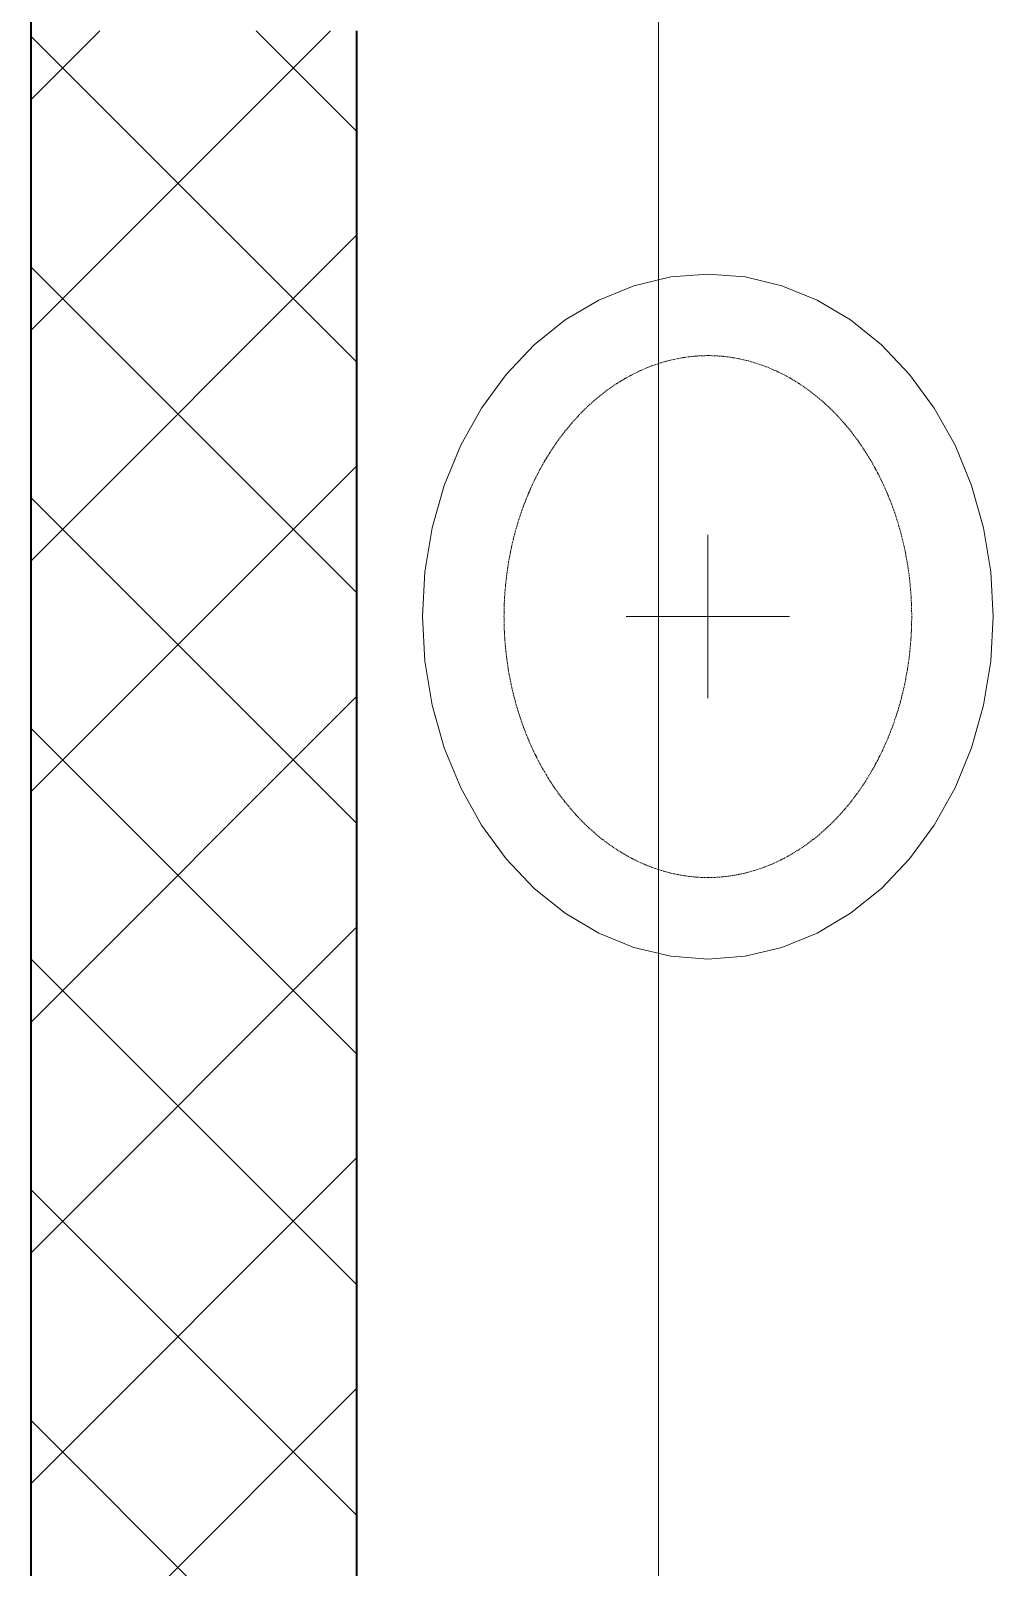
# Model space of a CAD drawing. Extents: x -1132 to 613, y -233 to 616.
# Drawn here: x -789.51 to -777.7, y 364.54 to 383.38 of the extents above; entities that cross this region are included whole.
import ezdxf
from ezdxf.lldxf.tags import DXFTag

# ---------------------------------------------------------------- set-up
doc = ezdxf.new("R2010")
doc.units = 0
doc.layers.get('0').update_dxf_attribs({"lineweight": 13})
doc.layers.add('A-DETL-____-OTLN', color=5, linetype='Continuous', lineweight=9, true_color=0x0000ff)
for name, color, linetype, lineweight in [('A-WALL-____-MCUT', 7, 'Continuous', 35), ('A-WALL-____-PATT', 7, 'Continuous', 35), ('S-GRID-____-OTLN', 7, 'Continuous', 5)]:
    doc.layers.add(name, color=color, linetype=linetype, lineweight=lineweight)
tags = doc.linetypes.add('_Rasterlinie_', pattern=[0.375, 0.2, -0.05, 0.075, -0.05]).pattern_tags.tags
tags[10:11] = [DXFTag(74, 4), DXFTag(75, 0), DXFTag(340, '0'), DXFTag(46, 1.0), DXFTag(50, 0.0), DXFTag(44, 0.0), DXFTag(45, 0.0)]
tags[8:9] = [DXFTag(74, 4), DXFTag(75, 0), DXFTag(340, '0'), DXFTag(46, 1.0), DXFTag(50, 0.0), DXFTag(44, 0.0), DXFTag(45, 0.0)]
tags[6:7] = [DXFTag(74, 4), DXFTag(75, 0), DXFTag(340, '0'), DXFTag(46, 1.0), DXFTag(50, 0.0), DXFTag(44, 0.0), DXFTag(45, 0.0)]
tags[4:5] = [DXFTag(74, 4), DXFTag(75, 0), DXFTag(340, '0'), DXFTag(46, 1.0), DXFTag(50, 0.0), DXFTag(44, 0.0), DXFTag(45, 0.0)]
tags = doc.linetypes.add('Strichliert - Fein', pattern=[0.15, 0.1, -0.05]).pattern_tags.tags
tags[6:7] = [DXFTag(74, 4), DXFTag(75, 0), DXFTag(340, '0'), DXFTag(46, 1.0), DXFTag(50, 0.0), DXFTag(44, 0.0), DXFTag(45, 0.0)]
tags[4:5] = [DXFTag(74, 4), DXFTag(75, 0), DXFTag(340, '0'), DXFTag(46, 1.0), DXFTag(50, 0.0), DXFTag(44, 0.0), DXFTag(45, 0.0)]

# ---------------------------------------------------------------- blocks, each defined once
blk = doc.blocks.new('Referenz-A0UJ2EK7XE', base_point=(-1124.077, -162.872))
at = {"layer": 'A-DETL-____-OTLN', "color": 0, "linetype": 'Strichliert - Fein', "ltscale": 0.13}
for p, q in [((-782.108, 380.251), (-782.541, 380.075)), ((-781.658, 380.359), (-782.108, 380.251)), ((-781.202, 380.395), (-781.658, 380.359)), ((-780.745, 380.359), (-781.202, 380.395)), ((-780.296, 380.251), (-780.745, 380.359)), ((-779.862, 380.075), (-780.296, 380.251)), ((-782.541, 380.075), (-782.952, 379.832)), ((-779.452, 379.832), (-779.862, 380.075)), ((-782.952, 379.832), (-783.332, 379.527)), ((-779.071, 379.527), (-779.452, 379.832)), ((-783.332, 379.527), (-783.677, 379.164)), ((-778.727, 379.164), (-779.071, 379.527)), ((-783.677, 379.164), (-783.978, 378.751)), ((-778.425, 378.751), (-778.727, 379.164)), ((-783.978, 378.751), (-784.233, 378.295)), ((-778.171, 378.295), (-778.425, 378.751)), ((-784.233, 378.295), (-784.435, 377.802)), ((-777.968, 377.802), (-778.171, 378.295)), ((-784.435, 377.802), (-784.582, 377.282)), ((-777.821, 377.282), (-777.968, 377.802)), ((-784.582, 377.282), (-784.672, 376.743)), ((-777.732, 376.743), (-777.821, 377.282)), ((-781.202, 377.195), (-781.202, 375.195)), ((-784.672, 376.743), (-784.702, 376.195)), ((-777.702, 376.195), (-777.732, 376.743)), ((-784.702, 376.195), (-784.672, 375.646)), ((-782.202, 376.195), (-780.202, 376.195)), ((-777.732, 375.646), (-777.702, 376.195)), ((-784.672, 375.646), (-784.582, 375.107)), ((-777.821, 375.107), (-777.732, 375.646)), ((-784.582, 375.107), (-784.435, 374.587)), ((-777.968, 374.587), (-777.821, 375.107)), ((-784.435, 374.587), (-784.233, 374.095)), ((-778.171, 374.095), (-777.968, 374.587)), ((-784.233, 374.095), (-783.978, 373.638)), ((-778.425, 373.638), (-778.171, 374.095)), ((-783.978, 373.638), (-783.677, 373.225)), ((-778.727, 373.225), (-778.425, 373.638)), ((-783.677, 373.225), (-783.332, 372.862)), ((-779.071, 372.862), (-778.727, 373.225)), ((-783.332, 372.862), (-782.952, 372.557)), ((-779.452, 372.557), (-779.071, 372.862)), ((-782.952, 372.557), (-782.541, 372.314)), ((-779.862, 372.314), (-779.452, 372.557)), ((-782.541, 372.314), (-782.108, 372.138)), ((-780.296, 372.138), (-779.862, 372.314)), ((-782.108, 372.138), (-781.658, 372.03)), ((-780.745, 372.03), (-780.296, 372.138)), ((-781.658, 372.03), (-781.202, 371.995)), ((-781.202, 371.995), (-780.745, 372.03))]:
    blk.add_line(p, q, dxfattribs=at)
at = {"layer": 'A-DETL-____-OTLN', "color": 0, "linetype": 'Continuous'}
for p, q in [((-781.88, 379.272), (-781.868, 379.276)), ((-781.862, 379.278), (-781.849, 379.283)), ((-781.843, 379.285), (-781.831, 379.289)), ((-781.825, 379.291), (-781.812, 379.295)), ((-781.806, 379.297), (-781.794, 379.301)), ((-781.788, 379.304), (-781.779, 379.307)), ((-781.779, 379.307), (-781.775, 379.308)), ((-781.769, 379.309), (-781.757, 379.313)), ((-781.75, 379.315), (-781.738, 379.318)), ((-781.732, 379.32), (-781.719, 379.323)), ((-781.713, 379.325), (-781.7, 379.328)), ((-781.694, 379.33), (-781.681, 379.334)), ((-781.675, 379.335), (-781.664, 379.338)), ((-781.664, 379.338), (-781.663, 379.339)), ((-781.656, 379.34), (-781.644, 379.343)), ((-781.637, 379.344), (-781.624, 379.347)), ((-781.618, 379.348), (-781.605, 379.351)), ((-781.599, 379.352), (-781.586, 379.355)), ((-781.58, 379.356), (-781.567, 379.359)), ((-781.561, 379.36), (-781.549, 379.363)), ((-781.549, 379.363), (-781.548, 379.363)), ((-781.542, 379.364), (-781.529, 379.366)), ((-781.522, 379.367), (-781.51, 379.369)), ((-781.503, 379.37), (-781.49, 379.372)), ((-781.484, 379.373), (-781.471, 379.375)), ((-781.465, 379.376), (-781.452, 379.378)), ((-781.445, 379.379), (-781.433, 379.381)), ((-781.433, 379.381), (-781.433, 379.381)), ((-781.426, 379.381), (-781.413, 379.382)), ((-781.407, 379.383), (-781.394, 379.384)), ((-781.387, 379.385), (-781.374, 379.386)), ((-781.368, 379.387), (-781.355, 379.388)), ((-781.348, 379.388), (-781.335, 379.389)), ((-781.329, 379.39), (-781.317, 379.391)), ((-781.317, 379.391), (-781.316, 379.391)), ((-781.309, 379.391), (-781.297, 379.392)), ((-781.29, 379.392), (-781.277, 379.392)), ((-781.271, 379.392), (-781.258, 379.393)), ((-781.251, 379.393), (-781.238, 379.393)), ((-781.232, 379.394), (-781.219, 379.394)), ((-781.212, 379.394), (-781.202, 379.395)), ((-781.202, 379.395), (-781.191, 379.394)), ((-781.185, 379.394), (-781.172, 379.394)), ((-781.165, 379.394), (-781.152, 379.393)), ((-781.146, 379.393), (-781.133, 379.393)), ((-781.126, 379.393), (-781.113, 379.392)), ((-781.107, 379.392), (-781.094, 379.391)), ((-781.087, 379.391), (-781.074, 379.39)), ((-781.068, 379.389), (-781.055, 379.388)), ((-781.048, 379.388), (-781.035, 379.387)), ((-781.029, 379.387), (-781.016, 379.386)), ((-781.016, 379.386), (-781.016, 379.386)), ((-781.01, 379.385), (-780.997, 379.383)), ((-780.99, 379.382), (-780.977, 379.381)), ((-780.971, 379.38), (-780.958, 379.379)), ((-780.952, 379.378), (-780.939, 379.376)), ((-780.932, 379.375), (-780.924, 379.374)), ((-780.924, 379.374), (-780.919, 379.374)), ((-780.913, 379.373), (-780.9, 379.37)), ((-780.894, 379.369), (-780.881, 379.367)), ((-780.874, 379.366), (-780.862, 379.364)), ((-780.855, 379.363), (-780.842, 379.36)), ((-780.836, 379.359), (-780.832, 379.359)), ((-780.832, 379.359), (-780.823, 379.357)), ((-780.817, 379.355), (-780.804, 379.353)), ((-780.798, 379.351), (-780.785, 379.348)), ((-780.779, 379.347), (-780.766, 379.344)), ((-780.76, 379.343), (-780.747, 379.34)), ((-780.741, 379.339), (-780.74, 379.338)), ((-780.74, 379.338), (-780.728, 379.335)), ((-780.722, 379.334), (-780.709, 379.33)), ((-780.703, 379.329), (-780.691, 379.325)), ((-780.684, 379.323), (-780.672, 379.32)), ((-780.665, 379.318), (-780.653, 379.315)), ((-780.647, 379.313), (-780.634, 379.309)), ((-780.628, 379.307), (-780.616, 379.303)), ((-780.609, 379.301), (-780.597, 379.297)), ((-780.591, 379.295), (-780.579, 379.291)), ((-780.572, 379.289), (-780.56, 379.285)), ((-780.554, 379.283), (-780.542, 379.279)), ((-780.536, 379.276), (-780.523, 379.272)), ((-782.265, 379.085), (-782.254, 379.092)), ((-782.249, 379.095), (-782.238, 379.102)), ((-782.232, 379.106), (-782.229, 379.107)), ((-782.229, 379.107), (-782.221, 379.112)), ((-782.215, 379.115), (-782.204, 379.121)), ((-782.198, 379.124), (-782.187, 379.131)), ((-782.181, 379.134), (-782.169, 379.14)), ((-782.164, 379.143), (-782.152, 379.149)), ((-782.147, 379.152), (-782.135, 379.159)), ((-782.13, 379.162), (-782.118, 379.168)), ((-782.118, 379.168), (-782.118, 379.168)), ((-782.112, 379.171), (-782.101, 379.176)), ((-782.095, 379.179), (-782.083, 379.185)), ((-782.077, 379.188), (-782.065, 379.193)), ((-782.059, 379.196), (-782.048, 379.202)), ((-782.042, 379.204), (-782.03, 379.21)), ((-782.024, 379.213), (-782.013, 379.218)), ((-782.007, 379.221), (-782.006, 379.221)), ((-782.006, 379.221), (-781.995, 379.226)), ((-781.989, 379.229), (-781.977, 379.233)), ((-781.971, 379.236), (-781.959, 379.241)), ((-781.953, 379.243), (-781.94, 379.248)), ((-781.934, 379.251), (-781.922, 379.256)), ((-781.916, 379.258), (-781.904, 379.263)), ((-781.898, 379.265), (-781.893, 379.268)), ((-781.893, 379.268), (-781.886, 379.27)), ((-780.517, 379.27), (-780.505, 379.265)), ((-780.499, 379.263), (-780.487, 379.258)), ((-780.481, 379.256), (-780.469, 379.251)), ((-780.463, 379.249), (-780.451, 379.244)), ((-780.445, 379.241), (-780.433, 379.236)), ((-780.427, 379.234), (-780.415, 379.229)), ((-780.409, 379.226), (-780.397, 379.221)), ((-780.391, 379.218), (-780.379, 379.213)), ((-780.373, 379.211), (-780.361, 379.205)), ((-780.355, 379.202), (-780.344, 379.196)), ((-780.338, 379.194), (-780.326, 379.188)), ((-780.32, 379.185), (-780.309, 379.179)), ((-780.303, 379.177), (-780.291, 379.171)), ((-780.285, 379.168), (-780.285, 379.168)), ((-780.285, 379.168), (-780.274, 379.162)), ((-780.268, 379.159), (-780.257, 379.153)), ((-780.251, 379.15), (-780.239, 379.143)), ((-780.234, 379.14), (-780.222, 379.134)), ((-780.217, 379.131), (-780.205, 379.125)), ((-780.199, 379.122), (-780.196, 379.12)), ((-780.196, 379.12), (-780.188, 379.115)), ((-780.183, 379.112), (-780.171, 379.105)), ((-780.166, 379.102), (-780.155, 379.095)), ((-780.149, 379.092), (-780.138, 379.085)), ((-782.536, 378.894), (-782.525, 378.902)), ((-782.52, 378.906), (-782.51, 378.914)), ((-782.505, 378.918), (-782.495, 378.926)), ((-782.49, 378.93), (-782.479, 378.938)), ((-782.474, 378.942), (-782.464, 378.95)), ((-782.459, 378.954), (-782.449, 378.962)), ((-782.444, 378.966), (-782.433, 378.973)), ((-782.428, 378.977), (-782.417, 378.984)), ((-782.412, 378.988), (-782.401, 378.996)), ((-782.396, 378.999), (-782.385, 379.007)), ((-782.38, 379.011), (-782.369, 379.018)), ((-782.364, 379.022), (-782.353, 379.029)), ((-782.348, 379.033), (-782.339, 379.039)), ((-782.339, 379.039), (-782.337, 379.04)), ((-782.331, 379.044), (-782.32, 379.051)), ((-782.315, 379.054), (-782.304, 379.061)), ((-782.298, 379.064), (-782.287, 379.071)), ((-782.282, 379.075), (-782.271, 379.081)), ((-780.132, 379.082), (-780.121, 379.075)), ((-780.116, 379.072), (-780.108, 379.067)), ((-780.108, 379.067), (-780.105, 379.065)), ((-780.099, 379.061), (-780.088, 379.054)), ((-780.083, 379.051), (-780.072, 379.043)), ((-780.067, 379.04), (-780.056, 379.033)), ((-780.05, 379.029), (-780.04, 379.022)), ((-780.034, 379.018), (-780.023, 379.011)), ((-780.018, 379.007), (-780.007, 379)), ((-780.002, 378.996), (-779.992, 378.988)), ((-779.986, 378.985), (-779.976, 378.977)), ((-779.971, 378.973), (-779.96, 378.965)), ((-779.955, 378.962), (-779.944, 378.954)), ((-779.939, 378.95), (-779.936, 378.948)), ((-779.936, 378.948), (-779.929, 378.942)), ((-779.924, 378.938), (-779.913, 378.93)), ((-779.908, 378.926), (-779.898, 378.918)), ((-779.893, 378.914), (-779.883, 378.906)), ((-779.878, 378.902), (-779.868, 378.894)), ((-782.738, 378.71), (-782.729, 378.72)), ((-782.724, 378.724), (-782.715, 378.733)), ((-782.71, 378.738), (-782.701, 378.747)), ((-782.696, 378.751), (-782.687, 378.76)), ((-782.682, 378.765), (-782.673, 378.774)), ((-782.668, 378.778), (-782.659, 378.787)), ((-782.654, 378.792), (-782.644, 378.8)), ((-782.639, 378.805), (-782.629, 378.813)), ((-782.624, 378.818), (-782.615, 378.826)), ((-782.61, 378.83), (-782.6, 378.839)), ((-782.595, 378.843), (-782.585, 378.852)), ((-782.58, 378.856), (-782.571, 378.865)), ((-782.566, 378.869), (-782.556, 378.877)), ((-782.551, 378.882), (-782.541, 378.89)), ((-779.863, 378.89), (-779.852, 378.882)), ((-779.847, 378.877), (-779.838, 378.869)), ((-779.833, 378.865), (-779.823, 378.856)), ((-779.818, 378.852), (-779.808, 378.843)), ((-779.803, 378.839), (-779.793, 378.831)), ((-779.788, 378.826), (-779.779, 378.818)), ((-779.774, 378.814), (-779.769, 378.809)), ((-779.769, 378.809), (-779.764, 378.805)), ((-779.759, 378.801), (-779.75, 378.792)), ((-779.745, 378.787), (-779.736, 378.778)), ((-779.731, 378.774), (-779.721, 378.765)), ((-779.717, 378.761), (-779.707, 378.752)), ((-779.702, 378.747), (-779.693, 378.738)), ((-779.688, 378.734), (-779.688, 378.734)), ((-779.688, 378.734), (-779.679, 378.725)), ((-779.675, 378.72), (-779.665, 378.711)), ((-782.908, 378.523), (-782.9, 378.533)), ((-782.896, 378.538), (-782.887, 378.548)), ((-782.883, 378.553), (-782.875, 378.563)), ((-782.87, 378.568), (-782.862, 378.578)), ((-782.858, 378.583), (-782.852, 378.59)), ((-782.852, 378.59), (-782.849, 378.592)), ((-782.845, 378.597), (-782.836, 378.607)), ((-782.832, 378.611), (-782.823, 378.621)), ((-782.818, 378.626), (-782.81, 378.635)), ((-782.805, 378.64), (-782.796, 378.649)), ((-782.792, 378.654), (-782.783, 378.664)), ((-782.779, 378.668), (-782.77, 378.678)), ((-782.765, 378.683), (-782.756, 378.692)), ((-782.752, 378.697), (-782.742, 378.706)), ((-779.661, 378.706), (-779.652, 378.697)), ((-779.647, 378.692), (-779.638, 378.683)), ((-779.634, 378.678), (-779.624, 378.669)), ((-779.62, 378.664), (-779.611, 378.655)), ((-779.606, 378.65), (-779.598, 378.64)), ((-779.593, 378.636), (-779.585, 378.626)), ((-779.58, 378.621), (-779.572, 378.612)), ((-779.567, 378.607), (-779.559, 378.597)), ((-779.554, 378.592), (-779.545, 378.583)), ((-779.541, 378.578), (-779.532, 378.568)), ((-779.532, 378.568), (-779.532, 378.568)), ((-779.528, 378.563), (-779.52, 378.553)), ((-779.516, 378.548), (-779.507, 378.538)), ((-779.503, 378.533), (-779.495, 378.523)), ((-783.062, 378.322), (-783.055, 378.332)), ((-783.051, 378.338), (-783.044, 378.348)), ((-783.04, 378.354), (-783.034, 378.362)), ((-783.034, 378.362), (-783.032, 378.364)), ((-783.029, 378.369), (-783.021, 378.38)), ((-783.017, 378.385), (-783.009, 378.395)), ((-783.005, 378.401), (-782.997, 378.411)), ((-782.993, 378.416), (-782.985, 378.426)), ((-782.981, 378.432), (-782.973, 378.442)), ((-782.969, 378.447), (-782.962, 378.457)), ((-782.958, 378.463), (-782.95, 378.473)), ((-782.946, 378.478), (-782.945, 378.479)), ((-782.945, 378.479), (-782.937, 378.488)), ((-782.933, 378.493), (-782.925, 378.503)), ((-782.921, 378.508), (-782.912, 378.518)), ((-779.491, 378.518), (-779.482, 378.508)), ((-779.478, 378.503), (-779.47, 378.493)), ((-779.466, 378.488), (-779.458, 378.479)), ((-779.458, 378.479), (-779.458, 378.478)), ((-779.454, 378.473), (-779.446, 378.463)), ((-779.442, 378.458), (-779.434, 378.447)), ((-779.43, 378.442), (-779.422, 378.432)), ((-779.418, 378.427), (-779.41, 378.416)), ((-779.406, 378.411), (-779.398, 378.401)), ((-779.394, 378.396), (-779.386, 378.386)), ((-779.386, 378.386), (-779.386, 378.385)), ((-779.382, 378.38), (-779.375, 378.37)), ((-779.371, 378.364), (-779.364, 378.354)), ((-779.36, 378.348), (-779.352, 378.338)), ((-779.349, 378.332), (-779.341, 378.322)), ((-783.179, 378.142), (-783.172, 378.153)), ((-783.169, 378.158), (-783.162, 378.169)), ((-783.158, 378.175), (-783.152, 378.186)), ((-783.148, 378.192), (-783.141, 378.203)), ((-783.138, 378.208), (-783.131, 378.219)), ((-783.128, 378.225), (-783.121, 378.236)), ((-783.117, 378.241), (-783.11, 378.252)), ((-783.106, 378.257), (-783.099, 378.268)), ((-783.095, 378.273), (-783.088, 378.284)), ((-783.084, 378.289), (-783.077, 378.3)), ((-783.073, 378.305), (-783.066, 378.316)), ((-779.337, 378.316), (-779.33, 378.306)), ((-779.326, 378.301), (-779.319, 378.29)), ((-779.315, 378.285), (-779.308, 378.274)), ((-779.304, 378.268), (-779.297, 378.257)), ((-779.294, 378.252), (-779.287, 378.241)), ((-779.283, 378.236), (-779.276, 378.225)), ((-779.272, 378.219), (-779.265, 378.208)), ((-779.262, 378.203), (-779.255, 378.192)), ((-779.251, 378.187), (-779.244, 378.175)), ((-779.241, 378.17), (-779.234, 378.159)), ((-779.231, 378.153), (-779.224, 378.142)), ((-783.284, 377.955), (-783.278, 377.967)), ((-783.275, 377.973), (-783.269, 377.984)), ((-783.275, 377.972), (-783.275, 377.973)), ((-783.266, 377.989), (-783.26, 378.001)), ((-783.256, 378.006), (-783.25, 378.018)), ((-783.247, 378.023), (-783.241, 378.035)), ((-783.237, 378.041), (-783.231, 378.052)), ((-783.228, 378.058), (-783.222, 378.069)), ((-783.219, 378.075), (-783.212, 378.086)), ((-783.209, 378.092), (-783.203, 378.103)), ((-783.2, 378.109), (-783.193, 378.12)), ((-783.189, 378.125), (-783.182, 378.136)), ((-779.221, 378.136), (-779.214, 378.125)), ((-779.211, 378.12), (-779.204, 378.109)), ((-779.201, 378.103), (-779.194, 378.092)), ((-779.191, 378.086), (-779.188, 378.082)), ((-779.188, 378.082), (-779.184, 378.075)), ((-779.181, 378.069), (-779.175, 378.058)), ((-779.172, 378.052), (-779.165, 378.041)), ((-779.162, 378.035), (-779.156, 378.024)), ((-779.153, 378.018), (-779.147, 378.007)), ((-779.144, 378.001), (-779.137, 377.99)), ((-779.134, 377.984), (-779.128, 377.973)), ((-779.128, 377.973), (-779.128, 377.973)), ((-779.125, 377.967), (-779.119, 377.955)), ((-783.376, 377.761), (-783.371, 377.773)), ((-783.369, 377.779), (-783.363, 377.791)), ((-783.361, 377.797), (-783.355, 377.809)), ((-783.353, 377.815), (-783.348, 377.827)), ((-783.345, 377.833), (-783.339, 377.844)), ((-783.336, 377.85), (-783.33, 377.862)), ((-783.328, 377.868), (-783.322, 377.879)), ((-783.319, 377.885), (-783.313, 377.897)), ((-783.31, 377.903), (-783.304, 377.914)), ((-783.301, 377.92), (-783.296, 377.932)), ((-783.293, 377.937), (-783.287, 377.949)), ((-779.116, 377.949), (-779.11, 377.938)), ((-779.107, 377.932), (-779.102, 377.92)), ((-779.099, 377.914), (-779.093, 377.903)), ((-779.09, 377.897), (-779.084, 377.885)), ((-779.081, 377.88), (-779.075, 377.868)), ((-779.072, 377.862), (-779.072, 377.861)), ((-779.072, 377.861), (-779.067, 377.85)), ((-779.064, 377.845), (-779.059, 377.833)), ((-779.056, 377.827), (-779.051, 377.815)), ((-779.048, 377.809), (-779.042, 377.797)), ((-779.04, 377.791), (-779.034, 377.78)), ((-779.032, 377.774), (-779.026, 377.762)), ((-783.451, 377.581), (-783.446, 377.593)), ((-783.444, 377.599), (-783.439, 377.611)), ((-783.437, 377.617), (-783.432, 377.63)), ((-783.43, 377.636), (-783.425, 377.648)), ((-783.422, 377.654), (-783.418, 377.666)), ((-783.415, 377.672), (-783.411, 377.684)), ((-783.408, 377.69), (-783.403, 377.702)), ((-783.4, 377.708), (-783.395, 377.72)), ((-783.392, 377.726), (-783.387, 377.738)), ((-783.384, 377.744), (-783.379, 377.755)), ((-779.024, 377.756), (-779.019, 377.746)), ((-779.019, 377.746), (-779.018, 377.744)), ((-779.016, 377.738), (-779.011, 377.726)), ((-779.008, 377.72), (-779.003, 377.708)), ((-779.001, 377.702), (-778.996, 377.69)), ((-778.993, 377.684), (-778.988, 377.672)), ((-778.986, 377.666), (-778.981, 377.654)), ((-778.978, 377.648), (-778.973, 377.636)), ((-778.971, 377.63), (-778.97, 377.627)), ((-778.97, 377.627), (-778.966, 377.618)), ((-778.964, 377.612), (-778.959, 377.6)), ((-778.957, 377.594), (-778.952, 377.581)), ((-783.521, 377.383), (-783.518, 377.391)), ((-783.516, 377.397), (-783.511, 377.41)), ((-783.509, 377.416), (-783.505, 377.428)), ((-783.503, 377.434), (-783.499, 377.447)), ((-783.497, 377.453), (-783.493, 377.465)), ((-783.491, 377.471), (-783.486, 377.483)), ((-783.484, 377.49), (-783.48, 377.502)), ((-783.478, 377.508), (-783.474, 377.52)), ((-783.472, 377.527), (-783.468, 377.537)), ((-783.468, 377.537), (-783.467, 377.539)), ((-783.465, 377.545), (-783.46, 377.557)), ((-783.458, 377.563), (-783.453, 377.575)), ((-778.95, 377.575), (-778.945, 377.563)), ((-778.943, 377.557), (-778.939, 377.545)), ((-778.936, 377.539), (-778.932, 377.527)), ((-778.929, 377.521), (-778.925, 377.508)), ((-778.923, 377.502), (-778.919, 377.49)), ((-778.917, 377.484), (-778.912, 377.471)), ((-778.91, 377.465), (-778.906, 377.453)), ((-778.904, 377.447), (-778.9, 377.434)), ((-778.898, 377.428), (-778.894, 377.416)), ((-778.892, 377.41), (-778.888, 377.397)), ((-778.886, 377.391), (-778.883, 377.383)), ((-783.575, 377.191), (-783.572, 377.204)), ((-783.57, 377.21), (-783.567, 377.223)), ((-783.565, 377.229), (-783.562, 377.242)), ((-783.56, 377.248), (-783.558, 377.257)), ((-783.558, 377.257), (-783.557, 377.26)), ((-783.555, 377.267), (-783.551, 377.279)), ((-783.55, 377.285), (-783.546, 377.298)), ((-783.544, 377.304), (-783.54, 377.316)), ((-783.538, 377.323), (-783.535, 377.335)), ((-783.533, 377.341), (-783.529, 377.354)), ((-783.527, 377.36), (-783.524, 377.373)), ((-783.522, 377.379), (-783.521, 377.383)), ((-778.883, 377.383), (-778.882, 377.379)), ((-778.88, 377.373), (-778.876, 377.36)), ((-778.874, 377.354), (-778.87, 377.342)), ((-778.869, 377.335), (-778.865, 377.323)), ((-778.863, 377.317), (-778.859, 377.304)), ((-778.857, 377.298), (-778.854, 377.285)), ((-778.852, 377.279), (-778.848, 377.267)), ((-778.846, 377.261), (-778.845, 377.256)), ((-778.845, 377.256), (-778.843, 377.248)), ((-778.841, 377.242), (-778.838, 377.229)), ((-778.836, 377.223), (-778.833, 377.21)), ((-778.832, 377.204), (-778.828, 377.191)), ((-783.62, 377.001), (-783.617, 377.014)), ((-783.615, 377.02), (-783.613, 377.033)), ((-783.611, 377.039), (-783.608, 377.052)), ((-783.607, 377.059), (-783.604, 377.071)), ((-783.603, 377.078), (-783.6, 377.09)), ((-783.598, 377.097), (-783.596, 377.109)), ((-783.594, 377.116), (-783.591, 377.128)), ((-783.59, 377.135), (-783.586, 377.147)), ((-783.585, 377.153), (-783.582, 377.166)), ((-783.58, 377.172), (-783.577, 377.185)), ((-778.827, 377.185), (-778.823, 377.172)), ((-778.822, 377.166), (-778.819, 377.154)), ((-778.817, 377.147), (-778.814, 377.135)), ((-778.812, 377.128), (-778.812, 377.128)), ((-778.812, 377.128), (-778.809, 377.116)), ((-778.808, 377.109), (-778.805, 377.097)), ((-778.803, 377.09), (-778.801, 377.078)), ((-778.799, 377.071), (-778.796, 377.059)), ((-778.795, 377.052), (-778.792, 377.04)), ((-778.791, 377.033), (-778.788, 377.021)), ((-778.786, 377.014), (-778.784, 377.002)), ((-783.651, 376.829), (-783.649, 376.842)), ((-783.648, 376.848), (-783.646, 376.861)), ((-783.645, 376.867), (-783.643, 376.88)), ((-783.641, 376.886), (-783.639, 376.899)), ((-783.638, 376.906), (-783.635, 376.918)), ((-783.634, 376.925), (-783.632, 376.938)), ((-783.631, 376.944), (-783.628, 376.957)), ((-783.627, 376.963), (-783.625, 376.976)), ((-783.623, 376.982), (-783.621, 376.995)), ((-778.782, 376.995), (-778.78, 376.982)), ((-778.779, 376.976), (-778.776, 376.963)), ((-778.775, 376.957), (-778.773, 376.944)), ((-778.772, 376.938), (-778.769, 376.925)), ((-778.768, 376.919), (-778.766, 376.906)), ((-778.764, 376.899), (-778.762, 376.887)), ((-778.761, 376.88), (-778.758, 376.867)), ((-778.757, 376.861), (-778.755, 376.848)), ((-778.754, 376.842), (-778.752, 376.829)), ((-783.677, 376.636), (-783.675, 376.648)), ((-783.675, 376.655), (-783.673, 376.668)), ((-783.672, 376.674), (-783.671, 376.687)), ((-783.67, 376.694), (-783.669, 376.707)), ((-783.668, 376.713), (-783.666, 376.726)), ((-783.666, 376.732), (-783.665, 376.734)), ((-783.665, 376.734), (-783.664, 376.745)), ((-783.663, 376.752), (-783.661, 376.764)), ((-783.66, 376.771), (-783.658, 376.784)), ((-783.657, 376.79), (-783.655, 376.803)), ((-783.654, 376.809), (-783.652, 376.822)), ((-778.751, 376.822), (-778.749, 376.81)), ((-778.749, 376.803), (-778.747, 376.79)), ((-778.746, 376.784), (-778.744, 376.771)), ((-778.743, 376.765), (-778.741, 376.752)), ((-778.74, 376.745), (-778.738, 376.734)), ((-778.738, 376.734), (-778.738, 376.733)), ((-778.737, 376.726), (-778.735, 376.713)), ((-778.735, 376.707), (-778.733, 376.694)), ((-778.732, 376.687), (-778.731, 376.674)), ((-778.73, 376.668), (-778.729, 376.655)), ((-778.728, 376.649), (-778.726, 376.636)), ((-783.694, 376.441), (-783.693, 376.454)), ((-783.693, 376.465), (-783.692, 376.474)), ((-783.693, 376.461), (-783.693, 376.465)), ((-783.691, 376.48), (-783.69, 376.493)), ((-783.69, 376.5), (-783.689, 376.513)), ((-783.688, 376.519), (-783.687, 376.532)), ((-783.686, 376.539), (-783.685, 376.551)), ((-783.685, 376.558), (-783.684, 376.571)), ((-783.683, 376.577), (-783.682, 376.59)), ((-783.681, 376.6), (-783.68, 376.61)), ((-783.681, 376.597), (-783.681, 376.6)), ((-783.679, 376.616), (-783.678, 376.629)), ((-778.726, 376.629), (-778.724, 376.616)), ((-778.723, 376.61), (-778.722, 376.6)), ((-778.722, 376.6), (-778.722, 376.597)), ((-778.721, 376.59), (-778.72, 376.578)), ((-778.72, 376.571), (-778.719, 376.558)), ((-778.718, 376.552), (-778.717, 376.539)), ((-778.716, 376.532), (-778.715, 376.519)), ((-778.715, 376.513), (-778.714, 376.5)), ((-778.713, 376.493), (-778.712, 376.48)), ((-778.711, 376.474), (-778.711, 376.465)), ((-778.711, 376.465), (-778.711, 376.461)), ((-778.71, 376.454), (-778.71, 376.441)), ((-783.701, 376.246), (-783.701, 376.259)), ((-783.7, 376.305), (-783.7, 376.318)), ((-783.7, 376.285), (-783.7, 376.298)), ((-783.7, 376.266), (-783.7, 376.279)), ((-783.699, 376.344), (-783.698, 376.357)), ((-783.699, 376.33), (-783.699, 376.337)), ((-783.699, 376.324), (-783.699, 376.33)), ((-783.698, 376.363), (-783.697, 376.376)), ((-783.697, 376.383), (-783.696, 376.396)), ((-783.696, 376.402), (-783.695, 376.415)), ((-783.695, 376.422), (-783.694, 376.435)), ((-778.709, 376.435), (-778.709, 376.422)), ((-778.708, 376.415), (-778.708, 376.402)), ((-778.707, 376.396), (-778.707, 376.383)), ((-778.706, 376.377), (-778.706, 376.364)), ((-778.705, 376.357), (-778.705, 376.344)), ((-778.704, 376.338), (-778.704, 376.33)), ((-778.704, 376.33), (-778.704, 376.325)), ((-778.704, 376.318), (-778.704, 376.305)), ((-778.703, 376.299), (-778.703, 376.286)), ((-778.703, 376.279), (-778.703, 376.266)), ((-778.703, 376.26), (-778.703, 376.247)), ((-783.702, 376.195), (-783.701, 376.201)), ((-783.701, 376.188), (-783.702, 376.195)), ((-783.701, 376.227), (-783.701, 376.24)), ((-783.701, 376.207), (-783.701, 376.22)), ((-783.701, 376.168), (-783.701, 376.181)), ((-783.701, 376.149), (-783.701, 376.162)), ((-783.701, 376.129), (-783.701, 376.142)), ((-783.7, 376.11), (-783.7, 376.123)), ((-783.7, 376.09), (-783.7, 376.103)), ((-783.7, 376.071), (-783.7, 376.084)), ((-778.704, 376.084), (-778.704, 376.071)), ((-778.703, 376.143), (-778.703, 376.13)), ((-778.703, 376.123), (-778.703, 376.11)), ((-778.703, 376.104), (-778.703, 376.091)), ((-778.702, 376.24), (-778.702, 376.227)), ((-778.702, 376.221), (-778.702, 376.208)), ((-778.702, 376.201), (-778.702, 376.195)), ((-778.702, 376.195), (-778.702, 376.188)), ((-778.702, 376.182), (-778.702, 376.169)), ((-778.702, 376.162), (-778.702, 376.149)), ((-783.699, 376.059), (-783.699, 376.064)), ((-783.699, 376.051), (-783.699, 376.059)), ((-783.698, 376.032), (-783.699, 376.045)), ((-783.697, 376.013), (-783.698, 376.026)), ((-783.696, 375.993), (-783.697, 376.006)), ((-783.695, 375.974), (-783.696, 375.987)), ((-783.694, 375.954), (-783.695, 375.967)), ((-783.693, 375.935), (-783.694, 375.948)), ((-783.693, 375.924), (-783.693, 375.928)), ((-783.692, 375.915), (-783.693, 375.924)), ((-783.69, 375.896), (-783.691, 375.909)), ((-783.689, 375.876), (-783.69, 375.889)), ((-778.714, 375.889), (-778.715, 375.876)), ((-778.712, 375.909), (-778.713, 375.896)), ((-778.711, 375.928), (-778.711, 375.924)), ((-778.711, 375.924), (-778.711, 375.915)), ((-778.71, 375.948), (-778.71, 375.935)), ((-778.709, 375.967), (-778.709, 375.954)), ((-778.708, 375.987), (-778.708, 375.974)), ((-778.707, 376.006), (-778.707, 375.993)), ((-778.706, 376.026), (-778.706, 376.013)), ((-778.705, 376.045), (-778.705, 376.032)), ((-778.704, 376.065), (-778.704, 376.059)), ((-778.704, 376.059), (-778.704, 376.052)), ((-783.687, 375.857), (-783.688, 375.87)), ((-783.685, 375.837), (-783.686, 375.85)), ((-783.684, 375.818), (-783.685, 375.831)), ((-783.682, 375.799), (-783.683, 375.812)), ((-783.681, 375.789), (-783.681, 375.792)), ((-783.68, 375.779), (-783.681, 375.789)), ((-783.678, 375.76), (-783.679, 375.773)), ((-783.675, 375.74), (-783.677, 375.753)), ((-783.673, 375.721), (-783.675, 375.734)), ((-783.671, 375.702), (-783.672, 375.715)), ((-783.669, 375.682), (-783.67, 375.695)), ((-778.733, 375.695), (-778.735, 375.683)), ((-778.731, 375.715), (-778.732, 375.702)), ((-778.729, 375.734), (-778.73, 375.721)), ((-778.726, 375.754), (-778.728, 375.741)), ((-778.724, 375.773), (-778.726, 375.76)), ((-778.722, 375.789), (-778.723, 375.779)), ((-778.722, 375.792), (-778.722, 375.789)), ((-778.72, 375.812), (-778.721, 375.799)), ((-778.719, 375.831), (-778.72, 375.818)), ((-778.717, 375.851), (-778.718, 375.838)), ((-778.715, 375.87), (-778.716, 375.857)), ((-783.666, 375.663), (-783.668, 375.676)), ((-783.665, 375.655), (-783.666, 375.657)), ((-783.664, 375.644), (-783.665, 375.655)), ((-783.661, 375.624), (-783.663, 375.637)), ((-783.658, 375.605), (-783.66, 375.618)), ((-783.655, 375.586), (-783.657, 375.599)), ((-783.652, 375.567), (-783.654, 375.579)), ((-783.649, 375.547), (-783.651, 375.56)), ((-783.646, 375.528), (-783.648, 375.541)), ((-783.643, 375.509), (-783.645, 375.522)), ((-778.758, 375.522), (-778.761, 375.509)), ((-778.755, 375.541), (-778.757, 375.528)), ((-778.752, 375.56), (-778.754, 375.547)), ((-778.749, 375.58), (-778.751, 375.567)), ((-778.747, 375.599), (-778.748, 375.586)), ((-778.744, 375.618), (-778.746, 375.605)), ((-778.741, 375.637), (-778.743, 375.625)), ((-778.738, 375.655), (-778.74, 375.644)), ((-778.738, 375.657), (-778.738, 375.655)), ((-778.735, 375.676), (-778.737, 375.663)), ((-783.639, 375.49), (-783.641, 375.502)), ((-783.635, 375.47), (-783.638, 375.483)), ((-783.632, 375.451), (-783.634, 375.464)), ((-783.628, 375.432), (-783.631, 375.445)), ((-783.625, 375.413), (-783.627, 375.426)), ((-783.621, 375.394), (-783.623, 375.407)), ((-783.617, 375.375), (-783.62, 375.387)), ((-783.613, 375.356), (-783.615, 375.368)), ((-783.608, 375.337), (-783.611, 375.349)), ((-783.604, 375.318), (-783.607, 375.33)), ((-778.796, 375.331), (-778.799, 375.318)), ((-778.792, 375.35), (-778.795, 375.337)), ((-778.788, 375.369), (-778.791, 375.356)), ((-778.784, 375.388), (-778.786, 375.375)), ((-778.78, 375.407), (-778.782, 375.394)), ((-778.776, 375.426), (-778.779, 375.413)), ((-778.773, 375.445), (-778.775, 375.432)), ((-778.769, 375.464), (-778.772, 375.451)), ((-778.766, 375.483), (-778.768, 375.471)), ((-778.762, 375.503), (-778.764, 375.49)), ((-783.6, 375.299), (-783.603, 375.311)), ((-783.596, 375.28), (-783.598, 375.292)), ((-783.591, 375.261), (-783.594, 375.273)), ((-783.591, 375.261), (-783.591, 375.261)), ((-783.586, 375.242), (-783.59, 375.254)), ((-783.582, 375.223), (-783.585, 375.235)), ((-783.577, 375.204), (-783.58, 375.217)), ((-783.572, 375.185), (-783.575, 375.198)), ((-783.567, 375.166), (-783.57, 375.179)), ((-783.562, 375.147), (-783.565, 375.16)), ((-783.558, 375.133), (-783.56, 375.141)), ((-783.557, 375.129), (-783.558, 375.133)), ((-778.845, 375.133), (-778.846, 375.129)), ((-778.843, 375.141), (-778.845, 375.133)), ((-778.838, 375.16), (-778.841, 375.147)), ((-778.833, 375.179), (-778.836, 375.166)), ((-778.828, 375.198), (-778.832, 375.185)), ((-778.823, 375.217), (-778.827, 375.204)), ((-778.818, 375.236), (-778.822, 375.223)), ((-778.814, 375.254), (-778.817, 375.242)), ((-778.809, 375.273), (-778.812, 375.261)), ((-778.805, 375.292), (-778.808, 375.28)), ((-778.801, 375.311), (-778.803, 375.299)), ((-783.551, 375.11), (-783.555, 375.122)), ((-783.546, 375.091), (-783.55, 375.104)), ((-783.54, 375.072), (-783.544, 375.085)), ((-783.535, 375.054), (-783.538, 375.066)), ((-783.529, 375.035), (-783.533, 375.047)), ((-783.524, 375.016), (-783.527, 375.029)), ((-783.521, 375.007), (-783.522, 375.01)), ((-783.518, 374.998), (-783.521, 375.007)), ((-783.512, 374.979), (-783.516, 374.992)), ((-783.505, 374.961), (-783.509, 374.973)), ((-783.499, 374.942), (-783.503, 374.955)), ((-778.9, 374.955), (-778.904, 374.943)), ((-778.894, 374.973), (-778.898, 374.961)), ((-778.888, 374.992), (-778.892, 374.979)), ((-778.883, 375.007), (-778.886, 374.998)), ((-778.882, 375.01), (-778.883, 375.007)), ((-778.876, 375.029), (-778.88, 375.016)), ((-778.87, 375.048), (-778.874, 375.035)), ((-778.865, 375.066), (-778.869, 375.054)), ((-778.859, 375.085), (-778.863, 375.073)), ((-778.854, 375.104), (-778.857, 375.091)), ((-778.848, 375.122), (-778.852, 375.11)), ((-783.493, 374.924), (-783.497, 374.936)), ((-783.487, 374.905), (-783.491, 374.918)), ((-783.481, 374.887), (-783.485, 374.899)), ((-783.474, 374.869), (-783.478, 374.881)), ((-783.467, 374.85), (-783.472, 374.862)), ((-783.46, 374.832), (-783.465, 374.844)), ((-783.453, 374.814), (-783.458, 374.826)), ((-783.446, 374.795), (-783.451, 374.808)), ((-783.44, 374.777), (-783.444, 374.789)), ((-783.434, 374.762), (-783.437, 374.771)), ((-783.433, 374.759), (-783.434, 374.762)), ((-783.425, 374.741), (-783.43, 374.753)), ((-778.974, 374.753), (-778.979, 374.741)), ((-778.967, 374.772), (-778.971, 374.759)), ((-778.96, 374.79), (-778.964, 374.778)), ((-778.952, 374.808), (-778.957, 374.796)), ((-778.945, 374.826), (-778.95, 374.814)), ((-778.938, 374.844), (-778.943, 374.832)), ((-778.935, 374.852), (-778.936, 374.85)), ((-778.932, 374.863), (-778.935, 374.852)), ((-778.925, 374.881), (-778.93, 374.869)), ((-778.919, 374.899), (-778.923, 374.887)), ((-778.913, 374.918), (-778.917, 374.906)), ((-778.907, 374.936), (-778.911, 374.924)), ((-783.418, 374.723), (-783.423, 374.735)), ((-783.41, 374.705), (-783.415, 374.717)), ((-783.403, 374.687), (-783.408, 374.699)), ((-783.395, 374.669), (-783.4, 374.681)), ((-783.388, 374.651), (-783.393, 374.663)), ((-783.385, 374.643), (-783.385, 374.645)), ((-783.38, 374.633), (-783.385, 374.643)), ((-783.372, 374.615), (-783.377, 374.627)), ((-783.364, 374.598), (-783.369, 374.61)), ((-783.355, 374.58), (-783.361, 374.592)), ((-783.347, 374.562), (-783.353, 374.574)), ((-779.05, 374.574), (-779.056, 374.562)), ((-779.043, 374.592), (-779.048, 374.58)), ((-779.035, 374.61), (-779.04, 374.598)), ((-779.027, 374.628), (-779.032, 374.616)), ((-779.019, 374.645), (-779.024, 374.634)), ((-779.011, 374.663), (-779.016, 374.651)), ((-779.003, 374.681), (-779.008, 374.669)), ((-778.995, 374.699), (-779, 374.687)), ((-778.988, 374.717), (-778.993, 374.705)), ((-778.981, 374.735), (-778.986, 374.723)), ((-783.339, 374.545), (-783.345, 374.556)), ((-783.332, 374.528), (-783.336, 374.539)), ((-783.331, 374.527), (-783.332, 374.528)), ((-783.322, 374.509), (-783.328, 374.521)), ((-783.313, 374.492), (-783.319, 374.504)), ((-783.305, 374.475), (-783.31, 374.486)), ((-783.296, 374.457), (-783.302, 374.469)), ((-783.287, 374.44), (-783.293, 374.451)), ((-783.278, 374.422), (-783.284, 374.434)), ((-783.275, 374.416), (-783.275, 374.417)), ((-783.269, 374.405), (-783.275, 374.416)), ((-783.26, 374.388), (-783.266, 374.399)), ((-783.25, 374.371), (-783.257, 374.382)), ((-779.147, 374.383), (-779.153, 374.371)), ((-779.137, 374.4), (-779.144, 374.388)), ((-779.128, 374.416), (-779.134, 374.405)), ((-779.128, 374.417), (-779.128, 374.416)), ((-779.119, 374.434), (-779.125, 374.423)), ((-779.111, 374.452), (-779.116, 374.44)), ((-779.102, 374.469), (-779.108, 374.457)), ((-779.093, 374.487), (-779.099, 374.475)), ((-779.084, 374.504), (-779.09, 374.492)), ((-779.076, 374.521), (-779.082, 374.51)), ((-779.067, 374.539), (-779.073, 374.527)), ((-779.058, 374.556), (-779.064, 374.545)), ((-783.241, 374.354), (-783.247, 374.365)), ((-783.232, 374.337), (-783.238, 374.348)), ((-783.222, 374.32), (-783.228, 374.331)), ((-783.215, 374.307), (-783.219, 374.314)), ((-783.213, 374.303), (-783.215, 374.307)), ((-783.203, 374.286), (-783.209, 374.297)), ((-783.192, 374.269), (-783.199, 374.28)), ((-783.182, 374.253), (-783.189, 374.264)), ((-783.172, 374.236), (-783.179, 374.247)), ((-783.162, 374.219), (-783.169, 374.23)), ((-783.152, 374.202), (-783.159, 374.214)), ((-783.142, 374.186), (-783.149, 374.197)), ((-779.255, 374.197), (-779.262, 374.186)), ((-779.245, 374.214), (-779.252, 374.203)), ((-779.235, 374.231), (-779.241, 374.22)), ((-779.224, 374.247), (-779.231, 374.236)), ((-779.214, 374.264), (-779.221, 374.253)), ((-779.204, 374.28), (-779.211, 374.269)), ((-779.194, 374.297), (-779.201, 374.286)), ((-779.185, 374.314), (-779.191, 374.303)), ((-779.175, 374.331), (-779.182, 374.32)), ((-779.166, 374.349), (-779.172, 374.337)), ((-779.156, 374.366), (-779.163, 374.354)), ((-783.131, 374.17), (-783.138, 374.181)), ((-783.12, 374.153), (-783.127, 374.164)), ((-783.11, 374.137), (-783.117, 374.148)), ((-783.099, 374.121), (-783.106, 374.132)), ((-783.088, 374.104), (-783.095, 374.115)), ((-783.077, 374.088), (-783.085, 374.099)), ((-783.066, 374.073), (-783.073, 374.083)), ((-783.055, 374.057), (-783.062, 374.067)), ((-783.043, 374.041), (-783.051, 374.051)), ((-783.032, 374.025), (-783.04, 374.035)), ((-783.021, 374.009), (-783.028, 374.02)), ((-783.017, 374.003), (-783.017, 374.004)), ((-783.009, 373.993), (-783.017, 374.003)), ((-779.387, 374.004), (-779.394, 373.994)), ((-779.375, 374.02), (-779.383, 374.009)), ((-779.369, 374.027), (-779.371, 374.025)), ((-779.363, 374.035), (-779.369, 374.027)), ((-779.352, 374.051), (-779.36, 374.041)), ((-779.341, 374.067), (-779.349, 374.057)), ((-779.33, 374.084), (-779.338, 374.073)), ((-779.319, 374.1), (-779.327, 374.089)), ((-779.308, 374.116), (-779.315, 374.105)), ((-779.297, 374.132), (-779.304, 374.121)), ((-779.286, 374.148), (-779.293, 374.137)), ((-779.276, 374.164), (-779.282, 374.153)), ((-779.265, 374.181), (-779.272, 374.17)), ((-782.997, 373.978), (-783.005, 373.988)), ((-782.985, 373.962), (-782.993, 373.973)), ((-782.974, 373.947), (-782.981, 373.957)), ((-782.962, 373.931), (-782.97, 373.942)), ((-782.95, 373.916), (-782.958, 373.926)), ((-782.945, 373.91), (-782.946, 373.911)), ((-782.937, 373.901), (-782.945, 373.91)), ((-782.925, 373.886), (-782.933, 373.896)), ((-782.913, 373.871), (-782.921, 373.881)), ((-782.9, 373.856), (-782.908, 373.866)), ((-782.888, 373.841), (-782.896, 373.851)), ((-782.875, 373.826), (-782.883, 373.836)), ((-782.862, 373.811), (-782.871, 373.821)), ((-782.871, 373.821), (-782.871, 373.821)), ((-779.533, 373.821), (-779.541, 373.811)), ((-779.52, 373.836), (-779.529, 373.826)), ((-779.508, 373.851), (-779.516, 373.841)), ((-779.495, 373.866), (-779.504, 373.856)), ((-779.483, 373.881), (-779.491, 373.871)), ((-779.47, 373.896), (-779.478, 373.886)), ((-779.458, 373.91), (-779.466, 373.901)), ((-779.457, 373.911), (-779.458, 373.91)), ((-779.446, 373.926), (-779.454, 373.916)), ((-779.434, 373.942), (-779.442, 373.932)), ((-779.422, 373.957), (-779.43, 373.947)), ((-779.41, 373.973), (-779.418, 373.963)), ((-779.398, 373.989), (-779.406, 373.978)), ((-782.849, 373.797), (-782.858, 373.806)), ((-782.836, 373.782), (-782.845, 373.792)), ((-782.823, 373.768), (-782.832, 373.778)), ((-782.81, 373.753), (-782.819, 373.763)), ((-782.797, 373.739), (-782.806, 373.749)), ((-782.783, 373.725), (-782.792, 373.734)), ((-782.77, 373.711), (-782.779, 373.72)), ((-782.756, 373.697), (-782.765, 373.706)), ((-782.742, 373.683), (-782.752, 373.692)), ((-782.729, 373.669), (-782.738, 373.678)), ((-782.715, 373.655), (-782.724, 373.665)), ((-782.715, 373.655), (-782.715, 373.655)), ((-782.701, 373.642), (-782.71, 373.651)), ((-782.687, 373.629), (-782.696, 373.637)), ((-782.672, 373.615), (-782.682, 373.624)), ((-779.721, 373.624), (-779.731, 373.615)), ((-779.707, 373.638), (-779.717, 373.629)), ((-779.693, 373.651), (-779.703, 373.642)), ((-779.679, 373.665), (-779.689, 373.656)), ((-779.665, 373.679), (-779.675, 373.67)), ((-779.651, 373.692), (-779.661, 373.683)), ((-779.638, 373.706), (-779.647, 373.697)), ((-779.625, 373.721), (-779.634, 373.711)), ((-779.611, 373.735), (-779.62, 373.725)), ((-779.598, 373.749), (-779.607, 373.74)), ((-779.585, 373.763), (-779.594, 373.754)), ((-779.572, 373.778), (-779.58, 373.768)), ((-779.558, 373.792), (-779.567, 373.782)), ((-779.551, 373.799), (-779.554, 373.797)), ((-779.545, 373.807), (-779.551, 373.799)), ((-782.658, 373.602), (-782.668, 373.611)), ((-782.644, 373.588), (-782.654, 373.597)), ((-782.635, 373.58), (-782.639, 373.584)), ((-782.63, 373.575), (-782.635, 373.58)), ((-782.615, 373.563), (-782.625, 373.571)), ((-782.6, 373.55), (-782.61, 373.558)), ((-782.585, 373.537), (-782.595, 373.546)), ((-782.571, 373.524), (-782.58, 373.533)), ((-782.556, 373.512), (-782.566, 373.52)), ((-782.541, 373.499), (-782.551, 373.507)), ((-782.525, 373.487), (-782.536, 373.495)), ((-782.51, 373.475), (-782.52, 373.483)), ((-782.495, 373.463), (-782.505, 373.471)), ((-782.48, 373.451), (-782.49, 373.459)), ((-782.468, 373.441), (-782.475, 373.447)), ((-782.464, 373.439), (-782.468, 373.441)), ((-782.448, 373.427), (-782.459, 373.435)), ((-779.944, 373.435), (-779.955, 373.427)), ((-779.929, 373.447), (-779.939, 373.439)), ((-779.914, 373.459), (-779.924, 373.451)), ((-779.898, 373.471), (-779.909, 373.463)), ((-779.883, 373.483), (-779.893, 373.475)), ((-779.868, 373.495), (-779.878, 373.487)), ((-779.852, 373.507), (-779.863, 373.499)), ((-779.838, 373.52), (-779.847, 373.512)), ((-779.823, 373.533), (-779.833, 373.524)), ((-779.808, 373.546), (-779.818, 373.537)), ((-779.794, 373.559), (-779.803, 373.55)), ((-779.779, 373.571), (-779.789, 373.563)), ((-779.764, 373.584), (-779.774, 373.576)), ((-779.749, 373.597), (-779.759, 373.589)), ((-779.735, 373.611), (-779.745, 373.602)), ((-782.433, 373.416), (-782.443, 373.424)), ((-782.417, 373.404), (-782.427, 373.412)), ((-782.401, 373.393), (-782.412, 373.401)), ((-782.385, 373.382), (-782.396, 373.389)), ((-782.369, 373.371), (-782.38, 373.378)), ((-782.353, 373.36), (-782.364, 373.367)), ((-782.337, 373.349), (-782.348, 373.356)), ((-782.32, 373.338), (-782.331, 373.346)), ((-782.304, 373.328), (-782.315, 373.335)), ((-782.295, 373.322), (-782.299, 373.324)), ((-782.288, 373.317), (-782.295, 373.322)), ((-782.271, 373.307), (-782.282, 373.314)), ((-782.254, 373.297), (-782.265, 373.304)), ((-782.237, 373.287), (-782.249, 373.294)), ((-782.221, 373.277), (-782.232, 373.284)), ((-782.207, 373.269), (-782.215, 373.274)), ((-782.204, 373.267), (-782.207, 373.269)), ((-782.187, 373.258), (-782.198, 373.264)), ((-782.17, 373.249), (-782.181, 373.255)), ((-782.152, 373.239), (-782.164, 373.246)), ((-780.24, 373.246), (-780.251, 373.24)), ((-780.222, 373.255), (-780.234, 373.249)), ((-780.205, 373.265), (-780.217, 373.258)), ((-780.188, 373.274), (-780.2, 373.268)), ((-780.174, 373.282), (-780.183, 373.277)), ((-780.171, 373.284), (-780.174, 373.282)), ((-780.155, 373.294), (-780.166, 373.287)), ((-780.138, 373.304), (-780.149, 373.297)), ((-780.122, 373.314), (-780.133, 373.308)), ((-780.105, 373.325), (-780.116, 373.318)), ((-780.088, 373.335), (-780.099, 373.328)), ((-780.072, 373.345), (-780.083, 373.338)), ((-780.064, 373.35), (-780.066, 373.349)), ((-780.056, 373.356), (-780.064, 373.35)), ((-780.04, 373.367), (-780.05, 373.36)), ((-780.024, 373.378), (-780.034, 373.371)), ((-780.008, 373.39), (-780.018, 373.382)), ((-779.992, 373.401), (-780.002, 373.393)), ((-779.976, 373.412), (-779.986, 373.405)), ((-779.96, 373.423), (-779.97, 373.416)), ((-782.135, 373.23), (-782.147, 373.236)), ((-782.118, 373.221), (-782.13, 373.227)), ((-782.118, 373.221), (-782.118, 373.221)), ((-782.101, 373.212), (-782.112, 373.218)), ((-782.083, 373.204), (-782.095, 373.21)), ((-782.065, 373.195), (-782.077, 373.201)), ((-782.048, 373.187), (-782.06, 373.193)), ((-782.03, 373.179), (-782.042, 373.184)), ((-782.012, 373.171), (-782.024, 373.176)), ((-781.995, 373.163), (-782.006, 373.168)), ((-781.977, 373.155), (-781.989, 373.161)), ((-781.959, 373.148), (-781.971, 373.153)), ((-781.941, 373.14), (-781.953, 373.145)), ((-781.923, 373.133), (-781.935, 373.138)), ((-781.904, 373.126), (-781.916, 373.131)), ((-781.886, 373.119), (-781.898, 373.124)), ((-781.868, 373.113), (-781.88, 373.117)), ((-781.849, 373.106), (-781.862, 373.11)), ((-781.831, 373.1), (-781.843, 373.104)), ((-781.812, 373.094), (-781.825, 373.098)), ((-781.794, 373.088), (-781.806, 373.092)), ((-781.775, 373.082), (-781.788, 373.086)), ((-781.757, 373.076), (-781.769, 373.08)), ((-781.738, 373.071), (-781.75, 373.074)), ((-781.719, 373.066), (-781.732, 373.069)), ((-781.7, 373.061), (-781.713, 373.064)), ((-781.681, 373.055), (-781.694, 373.059)), ((-780.709, 373.059), (-780.722, 373.055)), ((-780.691, 373.064), (-780.703, 373.061)), ((-780.672, 373.069), (-780.684, 373.066)), ((-780.653, 373.075), (-780.666, 373.071)), ((-780.634, 373.08), (-780.647, 373.076)), ((-780.625, 373.082), (-780.628, 373.081)), ((-780.616, 373.086), (-780.625, 373.082)), ((-780.597, 373.092), (-780.609, 373.088)), ((-780.579, 373.098), (-780.591, 373.094)), ((-780.56, 373.104), (-780.573, 373.1)), ((-780.542, 373.111), (-780.554, 373.107)), ((-780.523, 373.117), (-780.536, 373.113)), ((-780.511, 373.121), (-780.517, 373.119)), ((-780.505, 373.124), (-780.511, 373.121)), ((-780.487, 373.131), (-780.499, 373.126)), ((-780.469, 373.138), (-780.481, 373.133)), ((-780.451, 373.146), (-780.463, 373.141)), ((-780.433, 373.153), (-780.445, 373.148)), ((-780.415, 373.16), (-780.427, 373.156)), ((-780.397, 373.168), (-780.409, 373.163)), ((-780.397, 373.168), (-780.397, 373.168)), ((-780.379, 373.176), (-780.391, 373.171)), ((-780.361, 373.185), (-780.373, 373.179)), ((-780.344, 373.193), (-780.356, 373.187)), ((-780.326, 373.201), (-780.338, 373.196)), ((-780.309, 373.21), (-780.32, 373.204)), ((-780.291, 373.218), (-780.303, 373.213)), ((-780.274, 373.227), (-780.285, 373.221)), ((-780.285, 373.221), (-780.285, 373.221)), ((-780.257, 373.237), (-780.268, 373.23)), ((-781.664, 373.051), (-781.675, 373.054)), ((-781.663, 373.05), (-781.664, 373.051)), ((-781.644, 373.046), (-781.656, 373.049)), ((-781.624, 373.042), (-781.637, 373.045)), ((-781.605, 373.038), (-781.618, 373.041)), ((-781.586, 373.034), (-781.599, 373.036)), ((-781.572, 373.03), (-781.58, 373.032)), ((-781.567, 373.03), (-781.572, 373.03)), ((-781.548, 373.026), (-781.561, 373.029)), ((-781.529, 373.023), (-781.542, 373.025)), ((-781.51, 373.02), (-781.522, 373.022)), ((-781.49, 373.017), (-781.503, 373.019)), ((-781.479, 373.015), (-781.484, 373.015)), ((-781.471, 373.014), (-781.479, 373.015)), ((-781.452, 373.011), (-781.465, 373.013)), ((-781.432, 373.009), (-781.445, 373.011)), ((-781.413, 373.007), (-781.426, 373.008)), ((-781.394, 373.004), (-781.407, 373.006)), ((-781.374, 373.003), (-781.387, 373.003)), ((-781.387, 373.003), (-781.387, 373.003)), ((-781.355, 373.001), (-781.368, 373.002)), ((-781.335, 373), (-781.348, 373.001)), ((-781.316, 372.998), (-781.329, 372.999)), ((-781.297, 372.997), (-781.309, 372.998)), ((-781.277, 372.996), (-781.29, 372.997)), ((-781.258, 372.996), (-781.271, 372.996)), ((-781.238, 372.995), (-781.251, 372.996)), ((-781.219, 372.995), (-781.232, 372.995)), ((-781.202, 372.995), (-781.212, 372.995)), ((-781.191, 372.995), (-781.202, 372.995)), ((-781.172, 372.995), (-781.185, 372.995)), ((-781.152, 372.996), (-781.165, 372.996)), ((-781.133, 372.997), (-781.146, 372.996)), ((-781.113, 372.997), (-781.126, 372.997)), ((-781.094, 372.998), (-781.107, 372.997)), ((-781.086, 372.998), (-781.087, 372.998)), ((-781.074, 372.999), (-781.086, 372.998)), ((-781.055, 373.001), (-781.068, 373)), ((-781.036, 373.003), (-781.048, 373.001)), ((-781.016, 373.004), (-781.029, 373.003)), ((-780.997, 373.006), (-781.01, 373.005)), ((-780.977, 373.008), (-780.99, 373.007)), ((-780.97, 373.008), (-780.971, 373.008)), ((-780.958, 373.01), (-780.97, 373.008)), ((-780.939, 373.013), (-780.952, 373.011)), ((-780.919, 373.016), (-780.932, 373.014)), ((-780.9, 373.019), (-780.913, 373.017)), ((-780.881, 373.022), (-780.894, 373.02)), ((-780.862, 373.025), (-780.874, 373.023)), ((-780.842, 373.029), (-780.855, 373.026)), ((-780.855, 373.026), (-780.855, 373.026)), ((-780.823, 373.033), (-780.836, 373.03)), ((-780.804, 373.037), (-780.817, 373.034)), ((-780.785, 373.041), (-780.798, 373.038)), ((-780.766, 373.045), (-780.779, 373.042)), ((-780.747, 373.049), (-780.76, 373.046)), ((-780.739, 373.051), (-780.741, 373.05)), ((-780.728, 373.054), (-780.739, 373.051))]:
    blk.add_line(p, q, dxfattribs=at)
at = {"layer": 'A-WALL-____-MCUT', "color": 0, "linetype": 'Continuous', "ltscale": 0.35}
for p, q in [((-789.506, 432.978), (-789.506, 321.376)), ((-785.506, 321.376), (-785.506, 383.378))]:
    blk.add_line(p, q, dxfattribs=at)
at = {"layer": 'A-WALL-____-PATT', "color": 0, "linetype": 'Continuous', "lineweight": 9, "ltscale": 0.13}
for p, q in [((-789.506, 382.531), (-788.659, 383.378)), ((-789.506, 379.702), (-785.83, 383.378)), ((-785.506, 379.313), (-789.506, 383.313)), ((-785.506, 382.141), (-786.743, 383.378)), ((-789.506, 376.874), (-785.506, 380.874)), ((-785.506, 376.485), (-789.506, 380.485)), ((-789.506, 374.045), (-785.506, 378.045)), ((-785.506, 373.656), (-789.506, 377.656)), ((-789.506, 371.217), (-785.506, 375.217)), ((-785.506, 370.828), (-789.506, 374.828)), ((-789.506, 368.389), (-785.506, 372.389)), ((-785.506, 367.999), (-789.506, 371.999)), ((-789.506, 365.56), (-785.506, 369.56)), ((-785.506, 365.171), (-789.506, 369.171)), ((-789.506, 362.732), (-785.506, 366.732)), ((-785.506, 362.342), (-789.506, 366.342))]:
    blk.add_line(p, q, dxfattribs=at)
at = {"layer": 'S-GRID-____-OTLN', "color": 0, "linetype": '_Rasterlinie_', "ltscale": 0.13}
blk.add_line((-781.806, -159.103), (-781.806, 585.978), dxfattribs=at)

msp = doc.modelspace()

# ---------------------------------------------------------------- block references
at = {"color": 9, "lineweight": 25, "ltscale": 0.25, "true_color": 0xc0c0c0}
msp.add_blockref('Referenz-A0UJ2EK7XE', (-1124.077, -162.872), dxfattribs=at)

doc.saveas('drawing.dxf')
